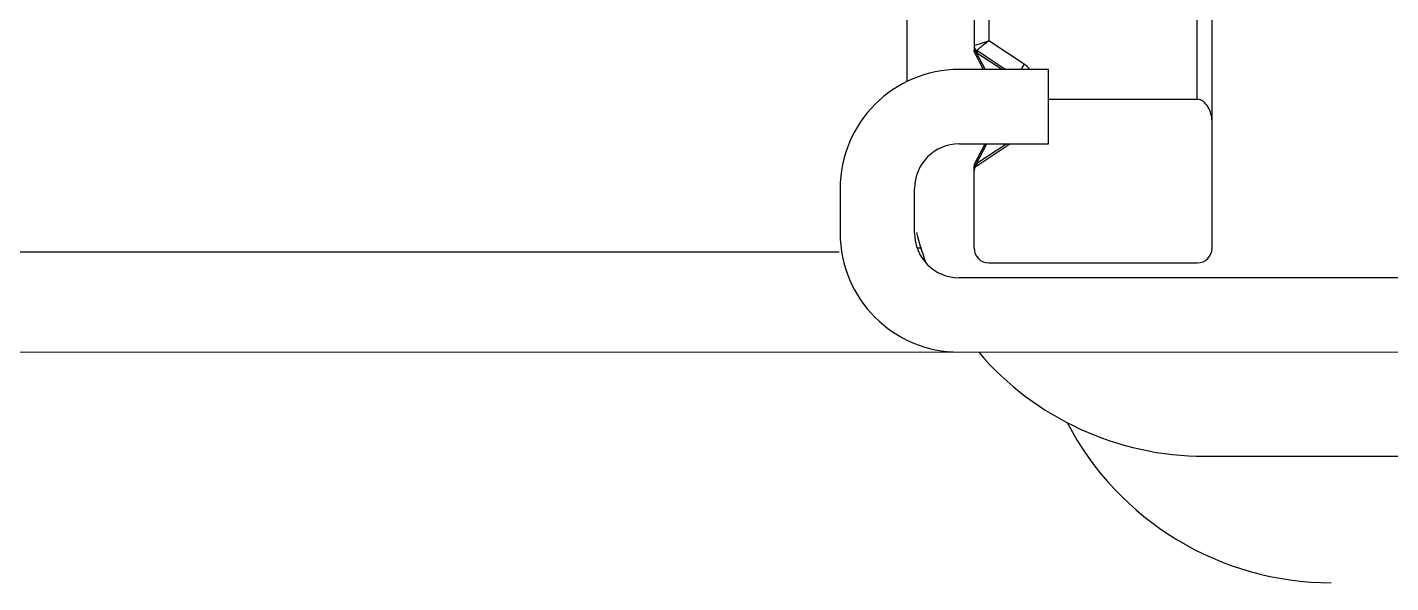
# Model space of a CAD drawing. Header units: inches. Extents: x -1293886 to -986005, y -15154 to 203628.
# Drawn here: x -1239238.7 to -1239082.6, y 83679.2 to 83742.8 of the extents above; entities that cross this region are included whole.
import ezdxf

# ---------------------------------------------------------------- set-up
doc = ezdxf.new("R2010")
doc.units = ezdxf.units.IN
doc.header["$LTSCALE"] = 100
doc.header["$MEASUREMENT"] = 0
doc.layers.add('W_DIM', color=4, linetype='Continuous')

# ---------------------------------------------------------------- blocks, each defined once
blk = doc.blocks.new('1111')
at = {"layer": 'W_DIM', "color": 7}
for p, q in [((-2278615.952030697, 1708310.937949664), (-2278615.952030697, 1708240.918168531)), ((-2278614.248057622, 1708310.390786436), (-2278614.248057622, 1708242.010973162)), ((-2278590.392434566, 1708235.305525985), (-2278590.392434566, 1708267.610422728)), ((-2278588.688461491, 1708218.265795235), (-2278588.688461491, 1708266.424929874)), ((-2278623.619909537, 1708237.332526289), (-2278623.619909537, 1708260.572963472)), ((-2278615.952030697, 1708241.463809933), (-2278614.248057622, 1708242.010973162)), ((-2278610.198428823, 1708239.311220625), (-2278614.248057622, 1708242.010973162)), ((-2278615.754642275, 1708240.756825422), (-2278615.894283503, 1708240.676733627)), ((-2278614.85393545, 1708238.713472141), (-2278615.892810333, 1708240.679340368)), ((-2278615.758625776, 1708240.751348152), (-2278615.744588688, 1708240.73349216)), ((-2278615.744588688, 1708240.73349216), (-2278615.730588054, 1708240.716209026)), ((-2278615.719957107, 1708240.941266956), (-2278615.735058496, 1708240.96511084)), ((-2278615.730588054, 1708240.716209026), (-2278614.678938237, 1708238.713455276)), ((-2278615.693992487, 1708240.816836654), (-2278615.730586333, 1708240.716209927)), ((-2278615.715734013, 1708240.919447881), (-2278615.719957107, 1708240.941266956)), ((-2278612.373687238, 1708238.713472141), (-2278615.648519146, 1708240.896693415)), ((-2278615.620732722, 1708240.634416294), (-2278612.707368625, 1708238.712574972)), ((-2278607.43216532, 1708238.713472141), (-2278617.656003772, 1708238.713472141)), ((-2278610.198428823, 1708239.311220625), (-2278610.596927812, 1708238.713472141)), ((-2278607.43216532, 1708230.193606766), (-2278607.43216532, 1708238.713472141)), ((-2278607.43216532, 1708235.305525985), (-2278590.392434566, 1708235.305525985)), ((-2278617.656003772, 1708230.193606766), (-2278607.43216532, 1708230.193606766)), ((-2278615.892913986, 1708227.877180071), (-2278614.67011885, 1708230.193606766)), ((-2278615.718242224, 1708227.861382597), (-2278614.491056482, 1708230.193608107)), ((-2278615.648519146, 1708227.669590876), (-2278611.862495317, 1708230.193606766)), ((-2278612.209791147, 1708230.194467764), (-2278615.622718656, 1708227.931775206)), ((-2278615.846199117, 1708227.771038236), (-2278615.783213716, 1708227.80040894)), ((-2278615.718242228, 1708227.861382597), (-2278615.761552254, 1708227.807505909)), ((-2278615.682926622, 1708227.758554965), (-2278615.718246147, 1708227.861384479)), ((-2278615.952030697, 1708227.105048674), (-2278615.952030697, 1708227.639587336)), ((-2278615.952030697, 1708218.265795235), (-2278615.952030697, 1708227.102474352)), ((-2278615.831012532, 1708227.579986165), (-2278615.893911018, 1708227.395295599)), ((-2278631.287788376, 1708225.081687537), (-2278631.287788376, 1708219.969768307)), ((-2278622.767923, 1708219.969768307), (-2278622.767923, 1708225.081687537)), ((-2278631.393978638, 1708217.778650913), (-2278773.504039198, 1708217.778650913)), ((-2278621.948376162, 1708218.265795235), (-2278622.45439224, 1708218.265795235)), ((-2278614.248057622, 1708216.561822162), (-2278590.392434566, 1708216.561822162)), ((-2278505.193780796, 1708214.857849083), (-2278617.656003772, 1708214.857849083)), ((-2278505.409195749, 1708206.341112875), (-2278919.242988621, 1708206.260471615)), ((-2278589.540448028, 1708194.410172176), (-2278446.26883161, 1708194.410172176))]:
    blk.add_line(p, q, dxfattribs=at)
for centre, radius, start, end in [((-2278614.399039201, 1708241.462734994), 1.552991866292203, 179.9603414372404, 189.4681598834061), ((-2278615.270441467, 1708241.463809933), 0.6815892301649856, 180, 236.3099325036194), ((-2278615.654539112, 1708241.144330136), 0.4001219751510824, 235.2625964139953, 237.3148174596598), ((-2278614.729304582, 1708241.380647008), 1.211884756179465, 198.3861322982825, 202.9192430593669), ((-2278615.626423144, 1708241.187265185), 0.4514417932033556, 237.254161609578, 240.8239001062559), ((-2278615.650397362, 1708241.144195207), 0.4021489738103471, 240.814792839454, 245.1875754257194), ((-2278614.849514005, 1708241.32962713), 1.081296482125134, 202.909782309559, 207.7390561250517), ((-2278615.669955279, 1708241.101786507), 0.3554477168438948, 245.1804335054947, 250.3542656284596), ((-2278614.919677062, 1708241.293715918), 1.002482472334344, 207.7889460219775, 208.8239684668579), ((-2278614.963903332, 1708241.268996582), 0.9518179852871442, 208.8038416661319, 212.2564138949908), ((-2278615.68427363, 1708241.061412587), 0.3126101199955022, 250.3379572330335, 256.9912207662026), ((-2278614.967199051, 1708241.626842865), 1.188283117126474, 230.026724295394, 236.6342595807245), ((-2278617.656003772, 1708225.081687537), 13.63178460329972, 90, 180), ((-2278611.521700701, 1708237.326312806), 2.38556230557745, 35.87646288428755, 56.30993250361949), ((-2278617.656003772, 1708225.081687537), 5.111919226237394, 90, 180), ((-2278595.866202055, 1708221.766619705), 20.79226420285564, 163.1105405598544, 163.3846340691933), ((-2278615.665640998, 1708227.473293138), 0.3476033541051721, 106.036416782476, 109.7695694823572), ((-2278614.960210212, 1708226.932734143), 1.198749553633639, 123.5501231367049, 129.2238834556418), ((-2278615.270441467, 1708227.102474352), 0.6815892301649856, 123.6900674963805, 180), ((-2278623.341670991, 1708229.967055251), 7.88086855905991, 342.368483554274, 343.3733586792519), ((-2278617.656003772, 1708219.969768307), 13.63178460329972, 180, 270), ((-2278617.656003772, 1708219.969768307), 5.111919226237394, 180, 270), ((-2278589.540448028, 1708228.489633688), 34.0794615082493, 194.3750067248579, 200.3314714341741), ((-2278614.248057622, 1708218.265795235), 1.703973075412463, 180, 270), ((-2278590.392434566, 1708218.265795235), 1.703973075412463, 270, 0), ((-2278589.540448028, 1708228.489633688), 34.0794615082493, 220.582683006336, 270), ((-2278575.056676887, 1708214.005862547), 34.0794615082493, 207.458856798158, 270)]:
    blk.add_arc(centre, radius, start, end, dxfattribs=at)
for points, knots in [([(-2278614.248057622, 1708242.010973163), (-2278614.574761494, 1708241.752473619), (-2278615.05209065, 1708241.395699474), (-2278615.497897645, 1708240.995164351), (-2278615.648519146, 1708240.896693415)], [0, 0, 0, 0, 0.6983455536, 1, 1, 1, 1]), ([(-2278615.945311836, 1708240.835560346), (-2278615.945311836, 1708240.847399576), (-2278615.942678676, 1708240.871998564), (-2278615.934249265, 1708240.895292956), (-2278615.928653355, 1708240.906656388)], [0, 0, 0, 0, 0.4831196817000001, 1, 1, 1, 1]), ([(-2278615.758606425, 1708240.751358297), (-2278615.749854755, 1708240.766964415), (-2278615.729809766, 1708240.821492016), (-2278615.713325014, 1708240.879309159), (-2278615.715734013, 1708240.919447883)], [0, 0, 0, 0, 0.3079424831, 1, 1, 1, 1]), ([(-2278615.710751227, 1708240.943528438), (-2278615.688429027, 1708240.924637733), (-2278615.682420767, 1708240.872152944), (-2278615.690609854, 1708240.83073793), (-2278615.693992487, 1708240.816836654)], [0, 0, 0, 0, 0.6714806266, 1, 1, 1, 1]), ([(-2278615.608559968, 1708240.841190528), (-2278615.604030113, 1708240.827891623), (-2278615.590903881, 1708240.758820133), (-2278615.605104223, 1708240.68779164), (-2278615.620732889, 1708240.634416205)], [0, 0, 0, 0, 0.2016661522, 1, 1, 1, 1]), ([(-2278588.688461491, 1708232.60130367), (-2278588.688461491, 1708232.872427316), (-2278588.749872721, 1708233.424495281), (-2278589.023982837, 1708234.228179595), (-2278589.495852126, 1708234.979001374), (-2278590.083326251, 1708235.305525984), (-2278590.392434566, 1708235.305525984)], [0, 0, 0, 0, 0.2355308656, 0.4782047923, 0.7314710495000001, 1, 1, 1, 1]), ([(-2278615.952030697, 1708227.638554625), (-2278615.952027827, 1708227.678091511), (-2278615.909812103, 1708227.731873908), (-2278615.861980004, 1708227.761939203), (-2278615.846199117, 1708227.771038236)], [0, 0, 0, 0, 0.6845852225, 1, 1, 1, 1]), ([(-2278615.892912449, 1708227.87718242), (-2278615.883572226, 1708227.886030947), (-2278615.834722964, 1708227.827022865), (-2278615.794098918, 1708227.824517315), (-2278615.761665824, 1708227.807369965)], [0, 0, 0, 0, 0.2596424123, 1, 1, 1, 1]), ([(-2278615.702867807, 1708227.629324598), (-2278615.679686677, 1708227.648351369), (-2278615.672216589, 1708227.701743693), (-2278615.679756371, 1708227.744331098), (-2278615.682926622, 1708227.758554965)], [0, 0, 0, 0, 0.6729795533000003, 1, 1, 1, 1]), ([(-2278615.609131525, 1708227.724868912), (-2278615.604708196, 1708227.738168878), (-2278615.592117855, 1708227.807410582), (-2278615.606799571, 1708227.878379705), (-2278615.622717333, 1708227.931774507)], [0, 0, 0, 0, 0.2009980743, 1, 1, 1, 1]), ([(-2278615.945336795, 1708227.721003785), (-2278615.945336925, 1708227.709182206), (-2278615.942712398, 1708227.68462245), (-2278615.934307556, 1708227.661361525), (-2278615.928727089, 1708227.650014157)], [0, 0, 0, 0, 0.4831660588, 1, 1, 1, 1]), ([(-2278615.945336707, 1708227.721004327), (-2278615.945336854, 1708227.70918278), (-2278615.942712381, 1708227.684623086), (-2278615.934307618, 1708227.661362208), (-2278615.928727199, 1708227.65001486)], [0, 0, 0, 0, 0.4831661401, 1, 1, 1, 1]), ([(-2278615.945336877, 1708227.721003274), (-2278615.945336989, 1708227.709181664), (-2278615.942712412, 1708227.684621846), (-2278615.934307493, 1708227.661360876), (-2278615.928726984, 1708227.650013499)], [0, 0, 0, 0, 0.4831659818, 1, 1, 1, 1]), ([(-2278615.945336854, 1708227.721003438), (-2278615.94533697, 1708227.709181838), (-2278615.942712407, 1708227.684622038), (-2278615.934307513, 1708227.661361085), (-2278615.928727019, 1708227.650013713)], [0, 0, 0, 0, 0.4831660066, 1, 1, 1, 1])]:
    blk.add_open_spline(points, degree=3, knots=knots, dxfattribs=at)
for points in [[(-2278615.952030697, 1708240.918168532), (-2278615.952030697, 1708240.876848432), (-2278615.916474306, 1708240.839089596), (-2278615.882535058, 1708240.815521009)], [(-2278615.892810466, 1708240.679340296), (-2278615.918511445, 1708240.727892939), (-2278615.945311836, 1708240.78062493), (-2278615.945311836, 1708240.835560346)], [(-2278615.879325509, 1708240.998395087), (-2278615.901991265, 1708241.066432555), (-2278615.919003879, 1708241.136544439), (-2278615.930874924, 1708241.207268631)], [(-2278615.892914003, 1708227.87718009), (-2278615.918562226, 1708227.828624425), (-2278615.945336362, 1708227.775916695), (-2278615.945336877, 1708227.721003274)]]:
    blk.add_open_spline(points, degree=3, dxfattribs=at)

msp = doc.modelspace()

# ---------------------------------------------------------------- block references
at = {"layer": 'W_DIM'}
msp.add_blockref('1111', (1039485.652309461, -1624500.722304681), dxfattribs=at)

doc.saveas('drawing.dxf')
